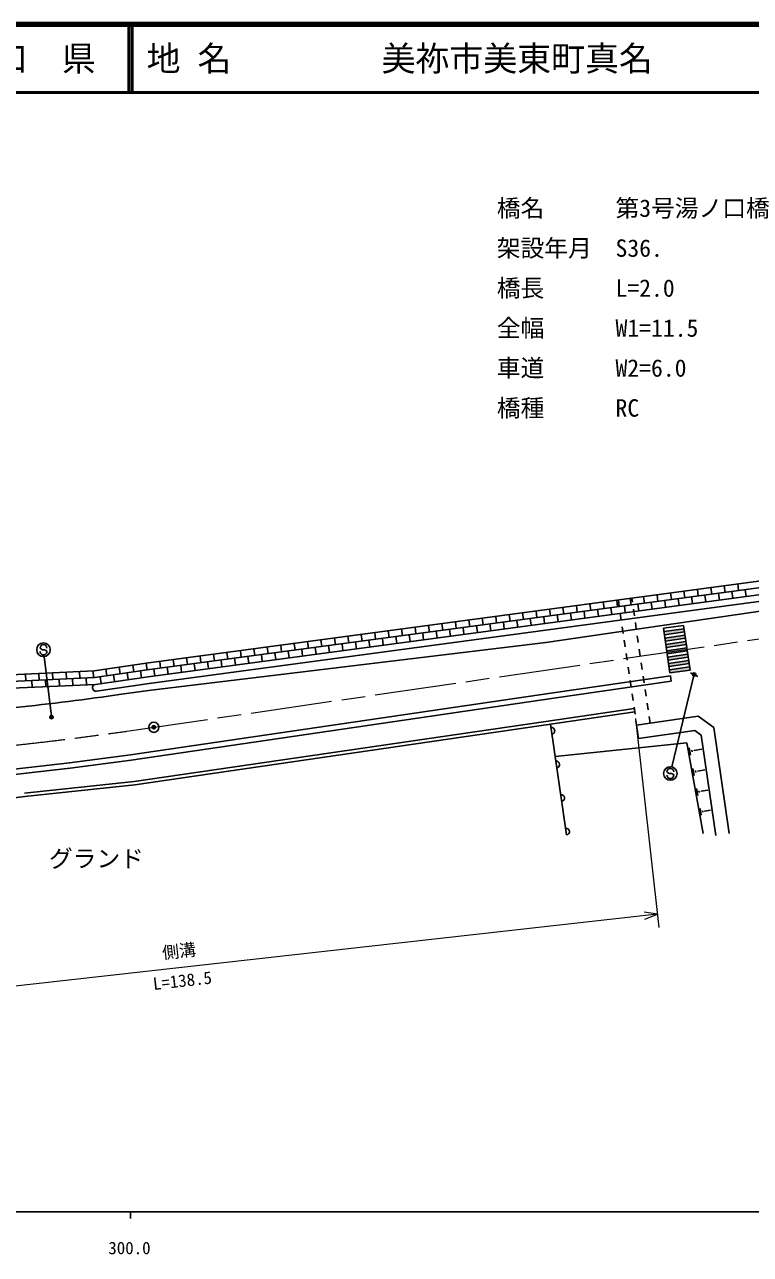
# Model space of a CAD drawing. Units: millimetres, scale not verified. Extents: x 40000 to 680000, y 20000 to 380000.
# Drawn here: x 352381 to 459415, y 198715 to 380000 of the extents above; entities that cross this region are included whole.
import ezdxf
from ezdxf.enums import TextEntityAlignment as Align

# ---------------------------------------------------------------- set-up
doc = ezdxf.new("R2010")
doc.units = ezdxf.units.MM
doc.header["$LTSCALE"] = 1000
doc.header["$PDMODE"] = 32
doc.header["$PDSIZE"] = 500
doc.linetypes.add('CHAIN', pattern=[18.5, 12, -1.5, 3.5, -1.5])
for name, color, linetype, lineweight in [('M-BGD', 7, 'Continuous', 25), ('M-BMK', 2, 'CHAIN', 13), ('M-BMK-SRVR', 3, 'Continuous', 25), ('M-STR-HTXT', 7, 'Continuous', 13), ('M-STR-STRC', 7, 'Continuous', 25), ('M-TTL', 2, 'Continuous', 140), ('M-TTL-BAND', 7, 'Continuous', 25), ('M-TTL-LINE', 7, 'Continuous', 50)]:
    doc.layers.add(name, color=color, linetype=linetype, lineweight=lineweight)
doc.layers.add('M-TTL-TXT', color=7, linetype='Continuous')
doc.styles.add('@ＭＳ ゴシック', font='')
doc.styles.add('ＭＳ ゴシック', font='')
doc.styles.get('@ＭＳ ゴシック').set_extended_font_data('@MS Gothic')
doc.styles.get('ＭＳ ゴシック').set_extended_font_data('MS Gothic')

msp = doc.modelspace()

# ---------------------------------------------------------------- hatches: boundary and pattern name
at = {"layer": 'M-BGD'}
for points in [[(449628, 290947), (449693, 290501), (446725, 290068), (446660, 290513)], [(449766, 290007), (449831, 289561), (446862, 289128), (446797, 289573)], [(449903, 289067), (449968, 288621), (447000, 288188), (446934, 288633)], [(450040, 288126), (450073, 287904), (447104, 287470), (447072, 287693)], [(450073, 287904), (450105, 287681), (447137, 287248), (447104, 287470)], [(450178, 287186), (450243, 286741), (447274, 286308), (447209, 286753)], [(450315, 286246), (450380, 285801), (447412, 285367), (447346, 285813)], [(450452, 285306), (450517, 284861), (447549, 284427), (447484, 284873)]]:
    msp.add_hatch(color=256, dxfattribs=at).paths.add_polyline_path(points)

# ---------------------------------------------------------------- linework, layer by layer
for p, q in [((370322, 285853), (479585, 300513)), ((370461, 284863), (479702, 299520)), ((370599, 283872), (479819, 298526)), ((457540, 297555), (457673, 296564)), ((370738, 282882), (474276, 296774)), ((443664, 295694), (443797, 294702)), ((445646, 295959), (445779, 294968)), ((447629, 296225), (447762, 295234)), ((449611, 296491), (449744, 295500)), ((450868, 294642), (450735, 295633)), ((451593, 296757), (451726, 295766)), ((452850, 294908), (452717, 295899)), ((453575, 297023), (453708, 296032)), ((454833, 295174), (454700, 296165)), ((455558, 297289), (455691, 296298)), ((456815, 295440), (456682, 296431)), ((458797, 295706), (458664, 296697)), ((429237, 288902), (472791, 295265)), ((429789, 293832), (429922, 292841)), ((431771, 294098), (431904, 293107)), ((433753, 294364), (433886, 293373)), ((435735, 294630), (435868, 293639)), ((436992, 292780), (436859, 293772)), ((437718, 294896), (437850, 293905)), ((438975, 293046), (438842, 294038)), ((439700, 295162), (439833, 294171)), ((439940, 295194), (440085, 294204)), ((440957, 293312), (440824, 294303)), ((441682, 295428), (441815, 294436)), ((442013, 294837), (441922, 295460)), ((442302, 292858), (442158, 293848)), ((442939, 293578), (442806, 294569)), ((444921, 293844), (444788, 294835)), ((446904, 294110), (446771, 295101)), ((448886, 294376), (448753, 295367)), ((415913, 291970), (416046, 290979)), ((417895, 292236), (418028, 291245)), ((419877, 292502), (420010, 291511)), ((421860, 292768), (421993, 291777)), ((423117, 290919), (422984, 291910)), ((423842, 293034), (423975, 292043)), ((425099, 291185), (424966, 292176)), ((425824, 293300), (425957, 292309)), ((427081, 291451), (426948, 292442)), ((427806, 293566), (427939, 292575)), ((429063, 291717), (428930, 292708)), ((431046, 291983), (430913, 292974)), ((433028, 292249), (432895, 293240)), ((435010, 292514), (434877, 293506)), ((440229, 293215), (440374, 292225)), ((442592, 290879), (442447, 291869)), ((402037, 290108), (402170, 289117)), ((404019, 290374), (404152, 289383)), ((406002, 290640), (406135, 289649)), ((407984, 290906), (408117, 289915)), ((409966, 291172), (410099, 290181)), ((411223, 289323), (411090, 290314)), ((411948, 291438), (412081, 290447)), ((413206, 289589), (413073, 290580)), ((413931, 291704), (414064, 290713)), ((415188, 289855), (415055, 290846)), ((417170, 290121), (417037, 291112)), ((419152, 290387), (419019, 291378)), ((421134, 290653), (421001, 291644)), ((440518, 291236), (440663, 290246)), ((446588, 291008), (449556, 291441)), ((446588, 291008), (447549, 284427)), ((446660, 290513), (449628, 290947)), ((446725, 290068), (449693, 290501)), ((449556, 291441), (450517, 284861)), ((370640, 281857), (429237, 288902)), ((388162, 288247), (388295, 287256)), ((390144, 288513), (390277, 287522)), ((392126, 288779), (392259, 287788)), ((394108, 289045), (394241, 288054)), ((396091, 289311), (396224, 288319)), ((397348, 287461), (397215, 288452)), ((398073, 289577), (398206, 288585)), ((399330, 287727), (399197, 288718)), ((400055, 289843), (400188, 288851)), ((401312, 287993), (401179, 288984)), ((403294, 288259), (403161, 289250)), ((405277, 288525), (405144, 289516)), ((407259, 288791), (407126, 289782)), ((409241, 289057), (409108, 290048)), ((440807, 289257), (440952, 288267)), ((442881, 288900), (442736, 289890)), ((446797, 289573), (449766, 290007)), ((446862, 289128), (449831, 289561)), ((446934, 288633), (449903, 289067)), ((447000, 288188), (449968, 288621)), ((376268, 286651), (376401, 285660)), ((378250, 286917), (378383, 285926)), ((380233, 287183), (380366, 286192)), ((382215, 287449), (382348, 286458)), ((383472, 285600), (383339, 286591)), ((384197, 287715), (384330, 286724)), ((385454, 285866), (385321, 286857)), ((386179, 287981), (386312, 286990)), ((387436, 286132), (387303, 287123)), ((389419, 286398), (389286, 287389)), ((391401, 286663), (391268, 287655)), ((393383, 286929), (393250, 287921)), ((395365, 287195), (395232, 288187)), ((441097, 287278), (441241, 286288)), ((443170, 286921), (443025, 287911)), ((447072, 287693), (450040, 288126)), ((447137, 287248), (450105, 287681)), ((447209, 286753), (450178, 287186)), ((447274, 286308), (450243, 286741)), ((291829, 281443), (362636, 284730)), ((360492, 284631), (360538, 283632)), ((362490, 284723), (362536, 283724)), ((370322, 285853), (362636, 284730)), ((370461, 284863), (362732, 283734)), ((364373, 284984), (364518, 283995)), ((366352, 285273), (366497, 284284)), ((368331, 285562), (368476, 284573)), ((369610, 283728), (369465, 284717)), ((370310, 285851), (370455, 284862)), ((371579, 284004), (371446, 284995)), ((372304, 286119), (372437, 285128)), ((373561, 284270), (373428, 285261)), ((374286, 286385), (374419, 285394)), ((375543, 284536), (375410, 285527)), ((377525, 284802), (377392, 285793)), ((379507, 285068), (379374, 286059)), ((381490, 285334), (381357, 286325)), ((441386, 285299), (441530, 284309)), ((443459, 284942), (443314, 285932)), ((447346, 285813), (450315, 286246)), ((447412, 285367), (450380, 285801)), ((447484, 284873), (450452, 285306)), ((447549, 284427), (450517, 284861)), ((291867, 280443), (362732, 283734)), ((352500, 284260), (352547, 283261)), ((353517, 282305), (353471, 283304)), ((354498, 284352), (354545, 283353)), ((355516, 282397), (355469, 283396)), ((356496, 284445), (356543, 283446)), ((357514, 282490), (357467, 283489)), ((358494, 284538), (358540, 283539)), ((359511, 282583), (359465, 283582)), ((361509, 282676), (361463, 283675)), ((370599, 283872), (362827, 282737)), ((370738, 282882), (362972, 281747)), ((363673, 282860), (363528, 283850)), ((365652, 283150), (365507, 284139)), ((367631, 283439), (367486, 284428)), ((430321, 281481), (447610, 284007)), ((430437, 280689), (447726, 283215)), ((441675, 283320), (441819, 282330)), ((443748, 282963), (443604, 283953)), ((447610, 284007), (447726, 283215)), ((450579, 284441), (451663, 283926)), ((291834, 279441), (362827, 282737)), ((370640, 281857), (366682, 281279)), ((367983, 272373), (430321, 281481)), ((441964, 281341), (442108, 280351)), ((444037, 280984), (443893, 281974)), ((368089, 271580), (430437, 280689)), ((430900, 277523), (442279, 279186)), ((442253, 279362), (442398, 278372)), ((444326, 279005), (444182, 279995)), ((368561, 268415), (430900, 277523)), ((430972, 277028), (442351, 278691)), ((442542, 277383), (442637, 276737)), ((444616, 277026), (444471, 278016)), ((444616, 277026), (451731, 278066)), ((451731, 278066), (453999, 276376)), ((368634, 267921), (430972, 277028)), ((429917, 276874), (432303, 260542)), ((444616, 277026), (442637, 276737)), ((442637, 276737), (442926, 274758)), ((442926, 274758), (451200, 275967)), ((451200, 275967), (452140, 275267)), ((453999, 276376), (456279, 260772)), ((430616, 272088), (450051, 274147)), ((450051, 274147), (452452, 260748)), ((452140, 275267), (454300, 260483)), ((450387, 273410), (450581, 272325)), ((450785, 273061), (450834, 272790)), ((451129, 273018), (451141, 272950)), ((451135, 272984), (452242, 273183)), ((450932, 270365), (451118, 269330)), ((451646, 269959), (452686, 270145)), ((352381, 266692), (368561, 268415)), ((451312, 270033), (451359, 269774)), ((451641, 269991), (451652, 269926)), ((352434, 266195), (368614, 267918)), ((451469, 267369), (451646, 266382)), ((451831, 267052), (451876, 266805)), ((452144, 267013), (452155, 266951)), ((452150, 266982), (453123, 267156)), ((451997, 264421), (452165, 263481)), ((452342, 264119), (452384, 263884)), ((452640, 264082), (452650, 264023)), ((452645, 264052), (453552, 264215))]:
    msp.add_line(p, q, dxfattribs=at)
for centre, radius, start, end in [((297451, 770909), 494500, 276.21738, 278.04796), ((362900, 282242), 500, 98.3121, 278.3121), ((430063, 275879), 500, 278.3121, 98.3121), ((297451, 770909), 503500, 267.05007, 278.05268), ((297451, 770909), 504300, 267.04897, 278.05198), ((430786, 270932), 500, 278.3121, 98.3121), ((297451, 770909), 507700, 270.48782, 276.21738), ((431508, 265984), 500, 278.3121, 98.3121), ((432231, 261037), 500, 278.3121, 98.3121)]:
    msp.add_arc(centre, radius, start, end, dxfattribs=at)
at = {"layer": 'M-BMK'}
msp.add_line((367477, 275837), (473353, 291305), dxfattribs=at)
msp.add_arc((297451, 770909), 500000, 267.13601, 278.05087, dxfattribs=at)
at = {"layer": 'M-BMK-SRVR'}
msp.add_circle((371435, 276415), 750, dxfattribs=at)
msp.add_point((371435, 276415), dxfattribs=at)
at = {"layer": 'M-STR-HTXT'}
for p, q in [((442462, 277697), (445925, 246891)), ((445702, 248879), (305162, 233080)), ((445702, 248879), (443724, 249177)), ((443840, 248148), (445702, 248879))]:
    msp.add_line(p, q, dxfattribs=at)
at = {"layer": 'M-STR-STRC'}
for p, q in [((354769, 287985), (354670, 288103)), ((355014, 287845), (354769, 287985)), ((355315, 287843), (355014, 287845)), ((356333, 278064), (355283, 286851)), ((355560, 287731), (355315, 287843)), ((355666, 287595), (355560, 287731)), ((451086, 284038), (447840, 270573)), ((447211, 269742), (447111, 269860)), ((447456, 269602), (447211, 269742)), ((447756, 269600), (447456, 269602)), ((448001, 269488), (447756, 269600)), ((448107, 269352), (448001, 269488))]:
    msp.add_line(p, q, dxfattribs=at)
for centre, radius in [((355164, 287844), 1000), ((451121, 284183), 150), ((451121, 284183), 120), ((451121, 284183), 90), ((451121, 284183), 60), ((451121, 284183), 30), ((356351, 277915), 150), ((356351, 277915), 120), ((356351, 277915), 90), ((356351, 277915), 60), ((356351, 277915), 30), ((447606, 269601), 1000)]:
    msp.add_circle(centre, radius, dxfattribs=at)
for centre, start, end in [((355170, 288099), 359.55488, 179.55488), ((355166, 287599), 179.55488, 359.55488), ((447611, 269856), 359.55488, 179.55488), ((447607, 269356), 179.55488, 359.55488)]:
    msp.add_arc(centre, 500, start, end, dxfattribs=at)
for p in [(451121, 284183), (356351, 277915)]:
    msp.add_point(p, dxfattribs=at)
at = {"layer": 'M-TTL'}
msp.add_line((680000, 380000), (40000, 380000), dxfattribs=at)
at = {"layer": 'M-TTL-BAND'}
for p, q in [((40000, 205000), (579000, 205000)), ((368000, 205000), (368000, 204000))]:
    msp.add_line(p, q, dxfattribs=at)
at = {"layer": 'M-TTL-LINE'}
for p, q in [((367750, 380000), (367750, 370000)), ((368250, 380000), (368250, 370000)), ((40000, 370000), (680000, 370000))]:
    msp.add_line(p, q, dxfattribs=at)

# ---------------------------------------------------------------- texts
at = {"layer": 'M-BGD', "style": 'ＭＳ ゴシック'}
msp.add_text('グランド', height=2566, dxfattribs=at).set_placement((362977, 257070), align=Align.MIDDLE_CENTER)
at = {"layer": 'M-STR-HTXT', "style": 'ＭＳ ゴシック'}
for s, p in [('橋名\u3000\u3000\u3000第3号湯ノ口橋', (422021, 350892)), ('架設年月\u3000S36.', (422021, 345001)), ('橋長\u3000\u3000\u3000L=2.0', (422021, 339110)), ('全幅\u3000\u3000\u3000W1=11.5', (422021, 333218)), ('車道\u3000\u3000\u3000W2=6.0', (422021, 327327)), ('橋種\u3000\u3000\u3000RC', (422021, 321436))]:
    msp.add_text(s, height=2566, dxfattribs=at).set_placement(p, align=Align.BOTTOM_LEFT)
msp.add_text('側溝', height=1833, rotation=6.414, dxfattribs=at).set_placement((375321, 241973), align=Align.BOTTOM_CENTER)
at = {"layer": 'M-STR-HTXT', "style": '@ＭＳ ゴシック'}
msp.add_text('L=138.5', height=1833, rotation=6.414, dxfattribs=at).set_placement((375544, 239986), align=Align.TOP_CENTER)
at = {"layer": 'M-TTL-BAND', "style": 'ＭＳ ゴシック'}
msp.add_text('300.0', height=1833, dxfattribs=at).set_placement((367844, 198195), align=Align.BOTTOM_CENTER)
at = {"layer": 'M-TTL-TXT', "style": 'ＭＳ ゴシック'}
msp.add_text('山\u3000口\u3000県', height=3666, dxfattribs=at).set_placement((350375, 375000), align=Align.MIDDLE_CENTER)
for s, p in [('地 名', (370380, 375000)), ('美祢市美東町真名', (405024, 375000))]:
    msp.add_text(s, height=3666, dxfattribs=at).set_placement(p, align=Align.MIDDLE_LEFT)

doc.saveas('drawing.dxf')
